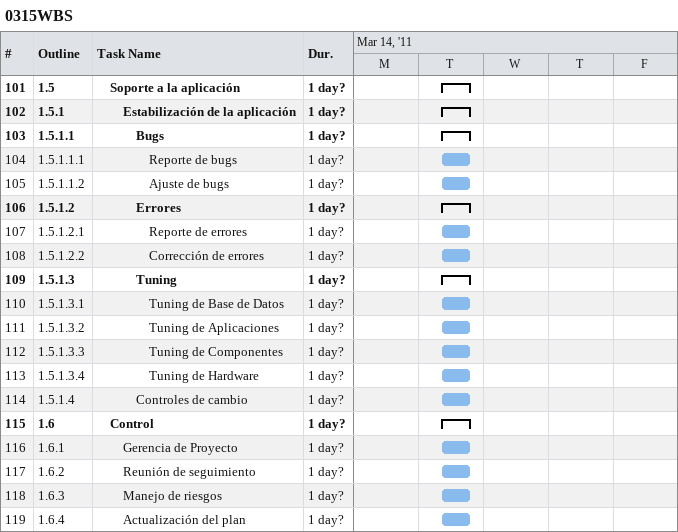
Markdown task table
0315WBS

| ID | WBS | Task | Duration | Start | Finish |
|---|---|---|---|---|---|
| 101 | 1.5 | **Soporte a la aplicación** | 1d? | 2011-03-15 | 2011-03-15 |
| 102 | 1.5.1 | **Estabilización de la aplicación** | 1d? | 2011-03-15 | 2011-03-15 |
| 103 | 1.5.1.1 | **Bugs** | 1d? | 2011-03-15 | 2011-03-15 |
| 104 | 1.5.1.1.1 | Reporte de bugs | 1d? | 2011-03-15 | 2011-03-15 |
| 105 | 1.5.1.1.2 | Ajuste de bugs | 1d? | 2011-03-15 | 2011-03-15 |
| 106 | 1.5.1.2 | **Errores** | 1d? | 2011-03-15 | 2011-03-15 |
| 107 | 1.5.1.2.1 | Reporte de errores | 1d? | 2011-03-15 | 2011-03-15 |
| 108 | 1.5.1.2.2 | Corrección de errores | 1d? | 2011-03-15 | 2011-03-15 |
| 109 | 1.5.1.3 | **Tuning** | 1d? | 2011-03-15 | 2011-03-15 |
| 110 | 1.5.1.3.1 | Tuning de Base de Datos | 1d? | 2011-03-15 | 2011-03-15 |
| 111 | 1.5.1.3.2 | Tuning de Aplicaciones | 1d? | 2011-03-15 | 2011-03-15 |
| 112 | 1.5.1.3.3 | Tuning de Componentes | 1d? | 2011-03-15 | 2011-03-15 |
| 113 | 1.5.1.3.4 | Tuning de Hardware | 1d? | 2011-03-15 | 2011-03-15 |
| 114 | 1.5.1.4 | Controles de cambio | 1d? | 2011-03-15 | 2011-03-15 |
| 115 | 1.6 | **Control** | 1d? | 2011-03-15 | 2011-03-15 |
| 116 | 1.6.1 | Gerencia de Proyecto | 1d? | 2011-03-15 | 2011-03-15 |
| 117 | 1.6.2 | Reunión de seguimiento | 1d? | 2011-03-15 | 2011-03-15 |
| 118 | 1.6.3 | Manejo de riesgos | 1d? | 2011-03-15 | 2011-03-15 |
| 119 | 1.6.4 | Actualización del plan | 1d? | 2011-03-15 | 2011-03-15 |
